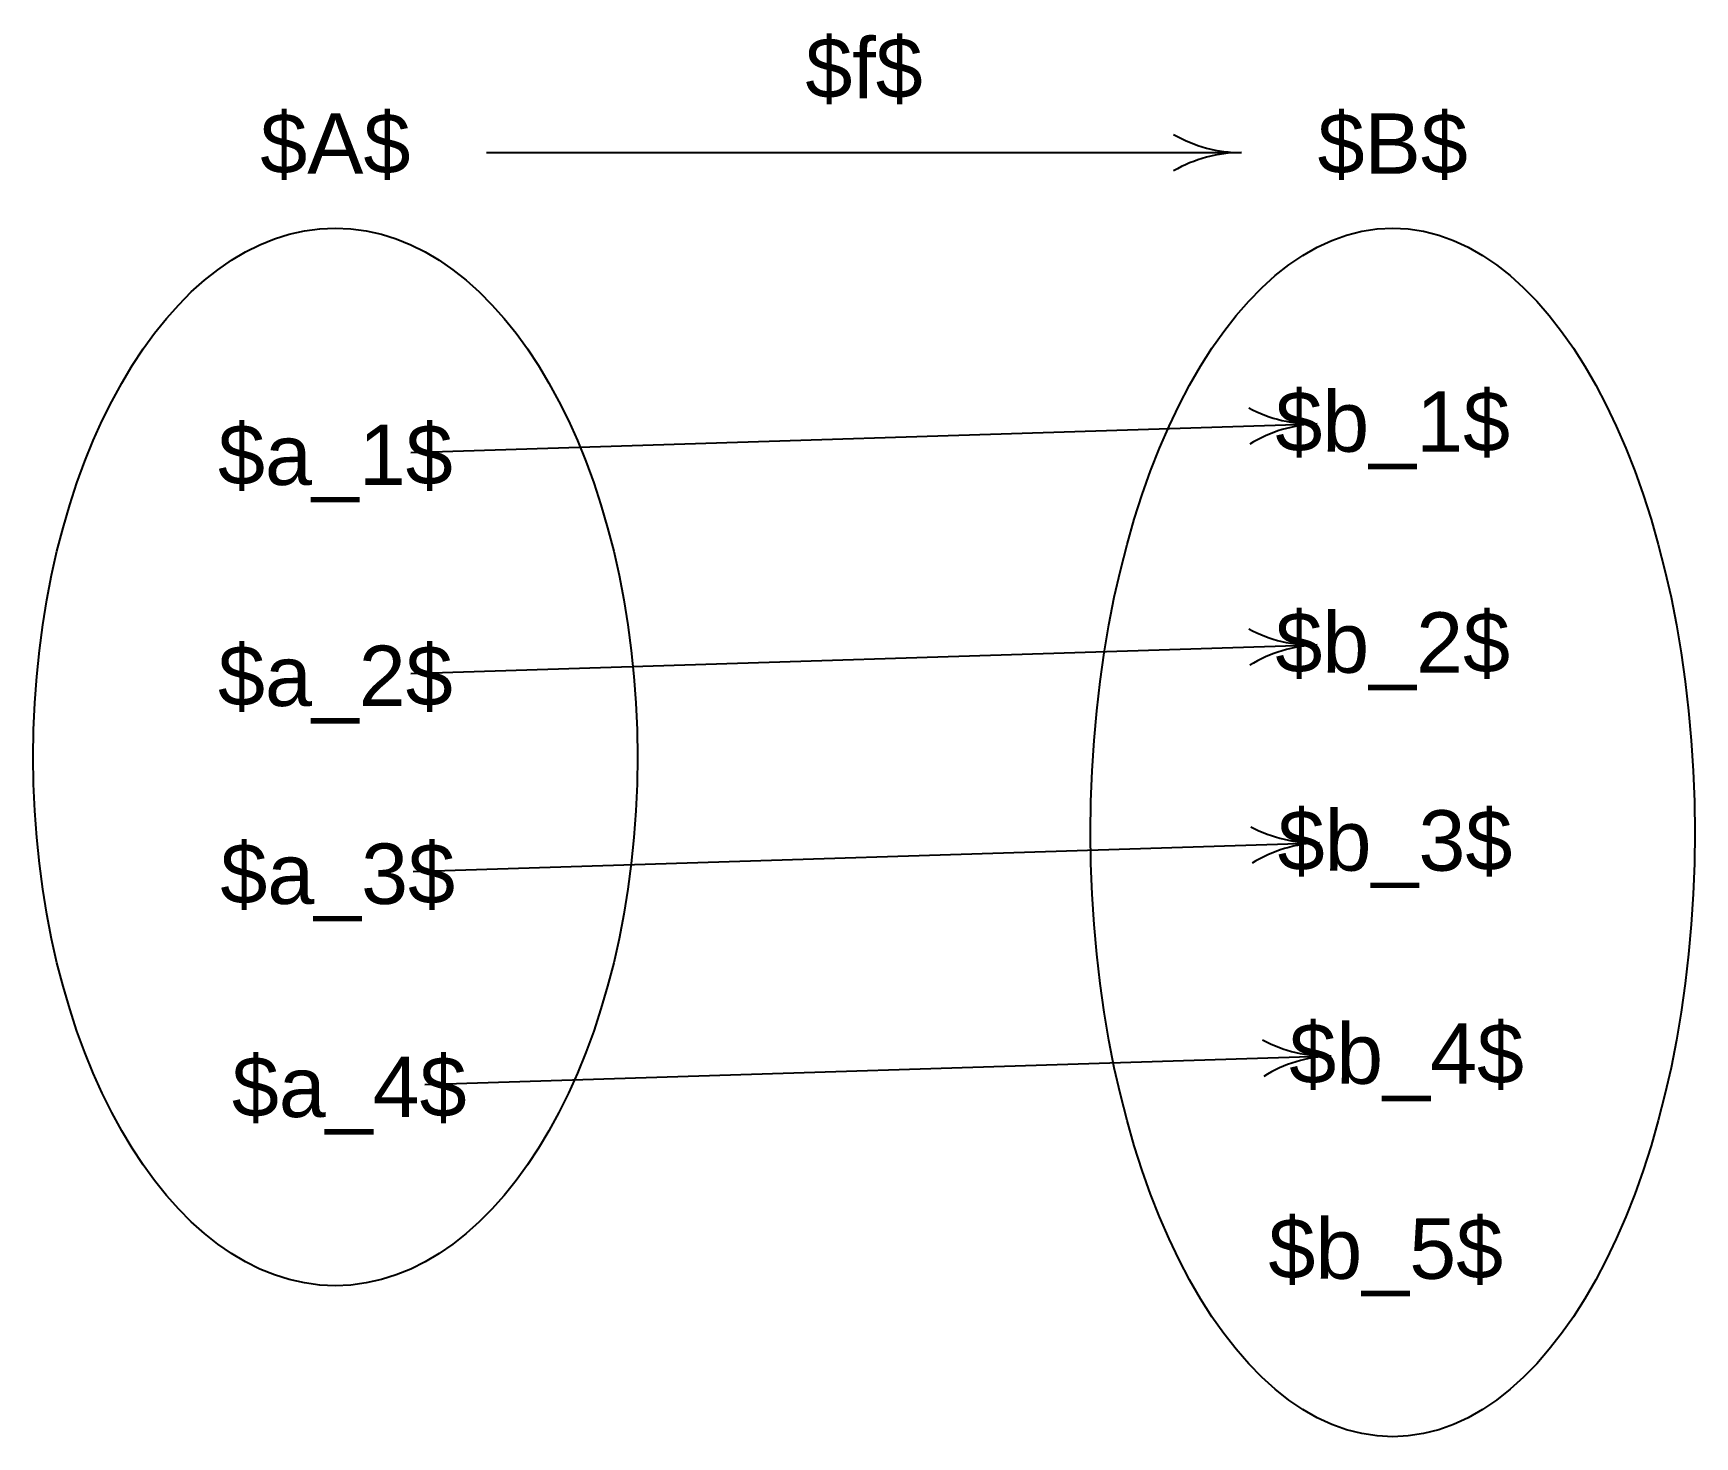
# Model space of a CAD drawing. Header units: inches. Extents: x 400 to 950, y 300 to 765.
import ezdxf
from ezdxf.enums import TextEntityAlignment as Align

# ---------------------------------------------------------------- set-up
doc = ezdxf.new("R2010")
doc.units = ezdxf.units.IN
doc.header["$MEASUREMENT"] = 0
doc.styles.get("Standard").update_dxf_attribs({"font": 'arial.ttf'})

msp = doc.modelspace()

# ---------------------------------------------------------------- linework, layer by layer
for p, q in [((550, 725), (800, 725)), ((524.99, 625.79), (825.01, 635.22)), ((524.99, 552.62), (825.01, 562.06)), ((525.75, 487.13), (825.78, 496.57)), ((529.59, 416.58), (829.62, 426.02))]:
    msp.add_line(p, q)
for centre, start, end in [((800, 770), 240, 270), ((800, 680), 90, 120), ((823.6, 680.2), 241.8017, 271.8017), ((826.43, 590.25), 91.8017, 121.8017), ((823.6, 607.04), 241.8017, 271.8017), ((826.43, 517.08), 91.8017, 121.8017), ((824.36, 541.55), 241.8017, 271.8017), ((827.19, 451.59), 91.8017, 121.8017), ((828.2, 471), 241.8017, 271.8017), ((831.03, 381.04), 91.8017, 121.8017)]:
    msp.add_arc(centre, 45, start, end)
for centre, major_axis, ratio in [((500, 525), (0, 175), 0.571429), ((850, 500), (0, 200), 0.5)]:
    msp.add_ellipse(centre, major_axis=major_axis, ratio=ratio)

# ---------------------------------------------------------------- texts
for s, p in [('$f$', (675, 737)), ('$A$', (500, 712)), ('$B$', (850, 712))]:
    msp.add_text(s, height=20).set_placement(p, align=Align.BOTTOM_CENTER)
for s, p in [('$b_1$', (850, 636.01)), ('$a_1$', (500, 625)), ('$b_2$', (850, 562.85)), ('$a_2$', (500, 551.84)), ('$b_3$', (850.77, 497.35)), ('$a_3$', (500.77, 486.34)), ('$b_4$', (854.6, 426.81)), ('$a_4$', (504.6, 415.8)), ('$b_5$', (847.7, 362.27))]:
    msp.add_text(s, height=20).set_placement(p, align=Align.MIDDLE_CENTER)

doc.saveas('drawing.dxf')
